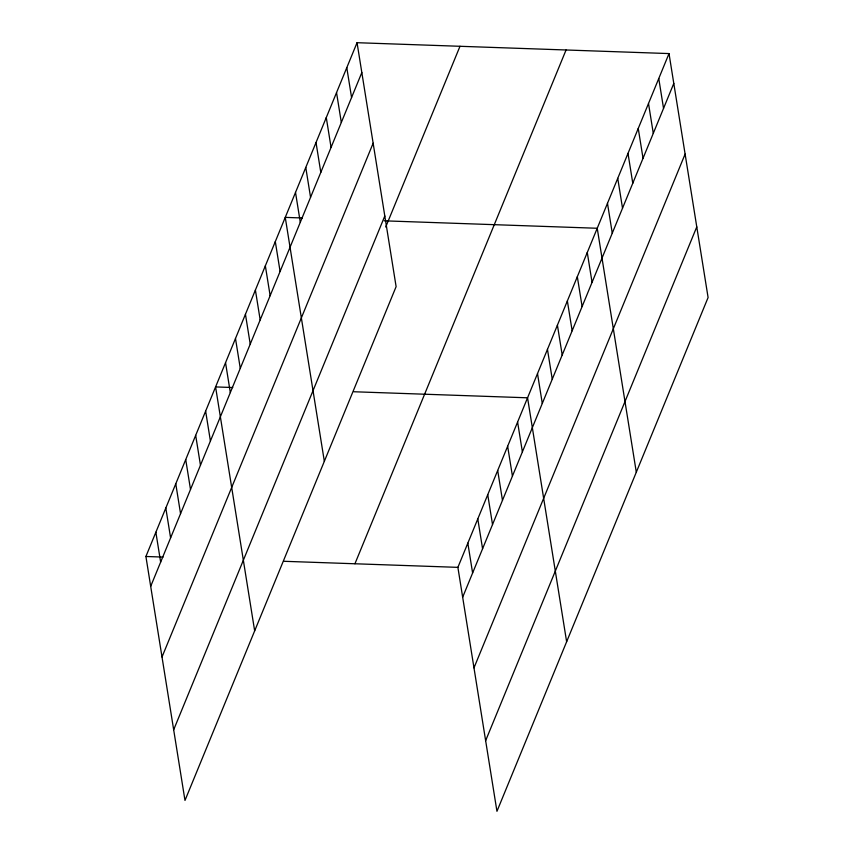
<?xml version="1.0" encoding="UTF-8"?>
<svg xmlns="http://www.w3.org/2000/svg" width="854" height="854" viewBox="0 0 854 854"><rect width="100%" height="100%" fill="white"/><g stroke="black" fill="none" stroke-linecap="round" stroke-linejoin="round"><path stroke-width="1.28" d="M357.047 42.7L396.117 286.645L184.987 800.422L145.906 556.477L357.047 42.7L669.013 53.578L708.094 297.523L496.953 811.3L457.883 567.355L669.013 53.578M150.699 586.335L361.829 72.558M162.014 656.982L373.145 143.205M173.672 729.775L384.802 215.998M385.72 227.025L459.996 46.287M354.933 563.768L566.063 49.991M462.665 597.213L673.795 83.436M473.981 667.86L685.111 154.083M485.638 740.653L696.779 226.876M302.423 217.983L285.257 217.386L324.339 461.331M384.247 220.834L597.234 228.264L636.305 472.209M232.747 387.524L215.582 386.926L254.663 630.882M353.887 391.751L527.558 397.804L566.629 641.749M145.906 556.477L163.071 557.075M284.222 561.302L457.883 567.355M658.765 78.536L663.547 108.394M648.506 103.483L653.289 133.352M638.248 128.442L643.03 158.3M628 153.4L632.782 183.258M617.741 178.347L622.523 208.216M607.482 203.305L612.265 233.174M587.274 252.485L592.057 282.343M577.325 276.707L582.108 306.565M567.366 300.928L572.148 330.786M557.416 325.15L562.199 355.008M547.457 349.361L552.25 379.229M537.508 373.582L542.29 403.451M517.599 422.025L522.381 451.894M507.65 446.247L512.432 476.116M497.69 470.469L502.472 500.337M487.741 494.69L492.523 524.548M477.792 518.912L482.574 548.77M467.832 543.133L472.614 572.991M346.788 67.658L351.57 97.516M336.54 92.606L341.322 122.474M326.281 117.564L331.064 147.422M316.023 142.522L320.805 172.38M305.775 167.469L310.557 197.338M295.516 192.428L300.298 222.296M275.308 241.607L280.091 271.465M265.348 265.829L270.142 295.687M255.399 290.05L260.182 319.908M245.45 314.272L250.233 344.13M235.49 338.483L240.273 368.352M225.541 362.704L230.324 392.573M205.633 411.148L210.415 441.016M195.683 435.369L200.466 465.238M185.724 459.591L190.506 489.459M175.775 483.812L180.557 513.681M165.815 508.034L170.597 537.892M155.866 532.255L160.648 562.113"/></g></svg>
